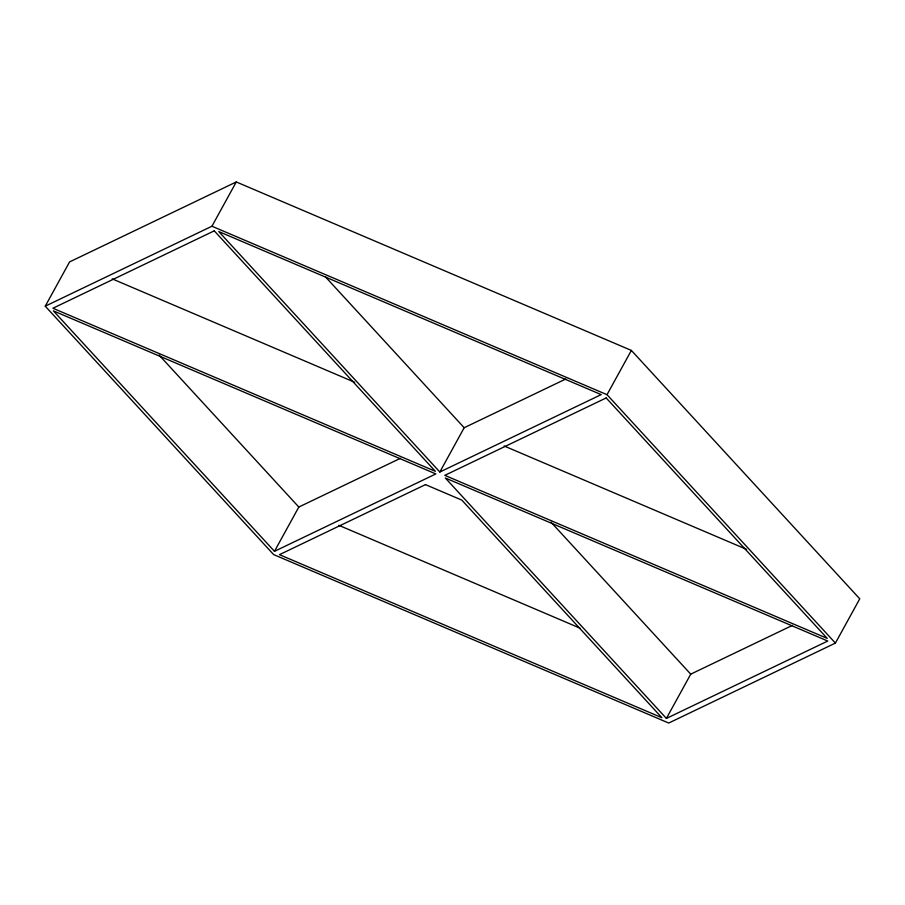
<?xml version="1.0" encoding="UTF-8"?>
<svg xmlns="http://www.w3.org/2000/svg" width="905" height="905" viewBox="0 0 905 905"><rect width="100%" height="100%" fill="white"/><g stroke="black" fill="none" stroke-linecap="round" stroke-linejoin="round"><path stroke-width="1.36" d="M45.25 306.184L69.595 261.907L236.284 181.962L631.362 350.416L859.75 598.816L835.406 643.093L668.716 723.038L273.638 554.584L45.25 306.184L211.94 226.227L236.284 181.962M274.475 551.326L435.837 473.926L53.395 310.868L274.475 551.326L298.82 507.049L400.463 458.292M439.841 472.014L601.192 394.614L218.761 231.556L439.841 472.014L464.175 427.737L565.817 378.98M835.406 643.093L607.017 394.682L631.362 350.416M666.397 718.423L827.758 641.034L445.317 477.976L666.397 718.423L690.741 674.157L792.384 625.4M211.94 226.227L607.017 394.682M112.243 278.887L354.67 382.261M504.164 445.995L746.591 549.358M338.809 525.307L579.935 628.115M325.404 276.806L464.175 427.737M551.009 522.174L690.741 674.157M159.088 355.077L298.82 507.049M214.259 230.843L52.909 308.243L435.339 471.301L214.259 230.843M425.486 484.616L279.464 554.663L661.906 717.722L461.833 500.114L425.486 484.616M606.18 397.951L444.819 475.34L827.26 638.41L606.18 397.951"/></g></svg>
